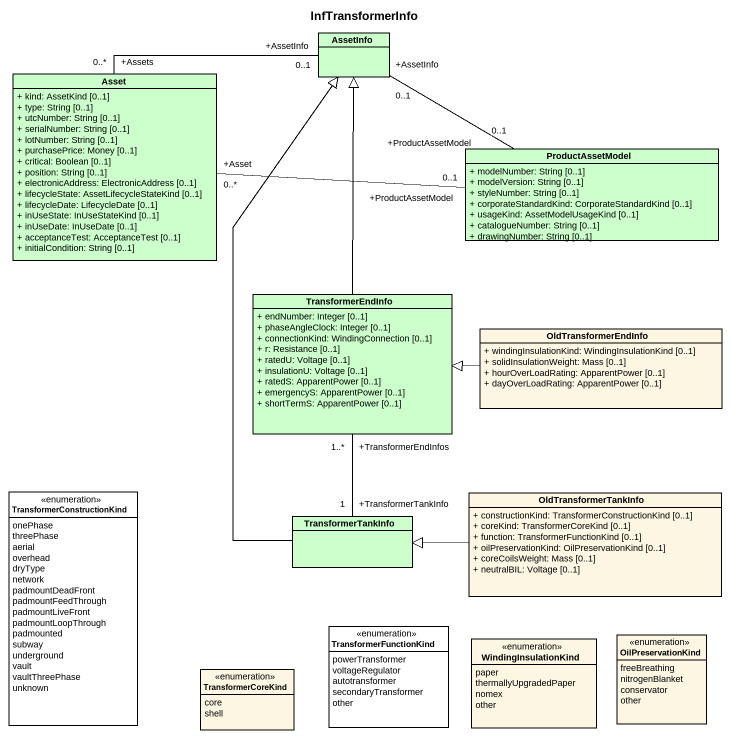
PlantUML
@startuml
title InfTransformerInfo
hide circle
hide empty members
skinparam classAttributeIconSize 0
class AssetInfo #CCFFCC
class Asset #CCFFCC {
  + kind: AssetKind [0..1]
  + type: String [0..1]
  + utcNumber: String [0..1]
  + serialNumber: String [0..1]
  + lotNumber: String [0..1]
  + purchasePrice: Money [0..1]
  + critical: Boolean [0..1]
  + position: String [0..1]
  + electronicAddress: ElectronicAddress [0..1]
  + lifecycleState: AssetLifecycleStateKind [0..1]
  + lifecycleDate: LifecycleDate [0..1]
  + inUseState: InUseStateKind [0..1]
  + inUseDate: InUseDate [0..1]
  + acceptanceTest: AcceptanceTest [0..1]
  + initialCondition: String [0..1]
}
class ProductAssetModel #CCFFCC {
  + modelNumber: String [0..1]
  + modelVersion: String [0..1]
  + styleNumber: String [0..1]
  + corporateStandardKind: CorporateStandardKind [0..1]
  + usageKind: AssetModelUsageKind [0..1]
  + catalogueNumber: String [0..1]
  + drawingNumber: String [0..1]
}
class TransformerEndInfo #CCFFCC {
  + endNumber: Integer [0..1]
  + phaseAngleClock: Integer [0..1]
  + connectionKind: WindingConnection [0..1]
  + r: Resistance [0..1]
  + ratedU: Voltage [0..1]
  + insulationU: Voltage [0..1]
  + ratedS: ApparentPower [0..1]
  + emergencyS: ApparentPower [0..1]
  + shortTermS: ApparentPower [0..1]
}
class OldTransformerEndInfo {
  + windingInsulationKind: WindingInsulationKind [0..1]
  + solidInsulationWeight: Mass [0..1]
  + hourOverLoadRating: ApparentPower [0..1]
  + dayOverLoadRating: ApparentPower [0..1]
}
enum TransformerConstructionKind #FFFFFF {
  onePhase
  threePhase
  aerial
  overhead
  dryType
  network
  padmountDeadFront
  padmountFeedThrough
  padmountLiveFront
  padmountLoopThrough
  padmounted
  subway
  underground
  vault
  vaultThreePhase
  unknown
}
class OldTransformerTankInfo {
  + constructionKind: TransformerConstructionKind [0..1]
  + coreKind: TransformerCoreKind [0..1]
  + function: TransformerFunctionKind [0..1]
  + oilPreservationKind: OilPreservationKind [0..1]
  + coreCoilsWeight: Mass [0..1]
  + neutralBIL: Voltage [0..1]
}
class TransformerTankInfo #CCFFCC
enum TransformerFunctionKind #FFFFFF {
  powerTransformer
  voltageRegulator
  autotransformer
  secondaryTransformer
  other
}
enum WindingInsulationKind {
  paper
  thermallyUpgradedPaper
  nomex
  other
}
enum OilPreservationKind {
  freeBreathing
  nitrogenBlanket
  conservator
  other
}
enum TransformerCoreKind {
  core
  shell
}
Asset "+Assets\n0..*" -right- "+AssetInfo\n0..1" AssetInfo
Asset "+Asset\n0..*" -right- "+ProductAssetModel\n0..1" ProductAssetModel
ProductAssetModel "+ProductAssetModel\n0..1" -left- "+AssetInfo\n0..1" AssetInfo
TransformerEndInfo -up-|> AssetInfo
OldTransformerEndInfo -left-|> TransformerEndInfo
OldTransformerTankInfo -left-|> TransformerTankInfo
TransformerTankInfo -up-|> AssetInfo
TransformerTankInfo "+TransformerTankInfo\n1" -up- "+TransformerEndInfos\n1..*" TransformerEndInfo
@enduml
